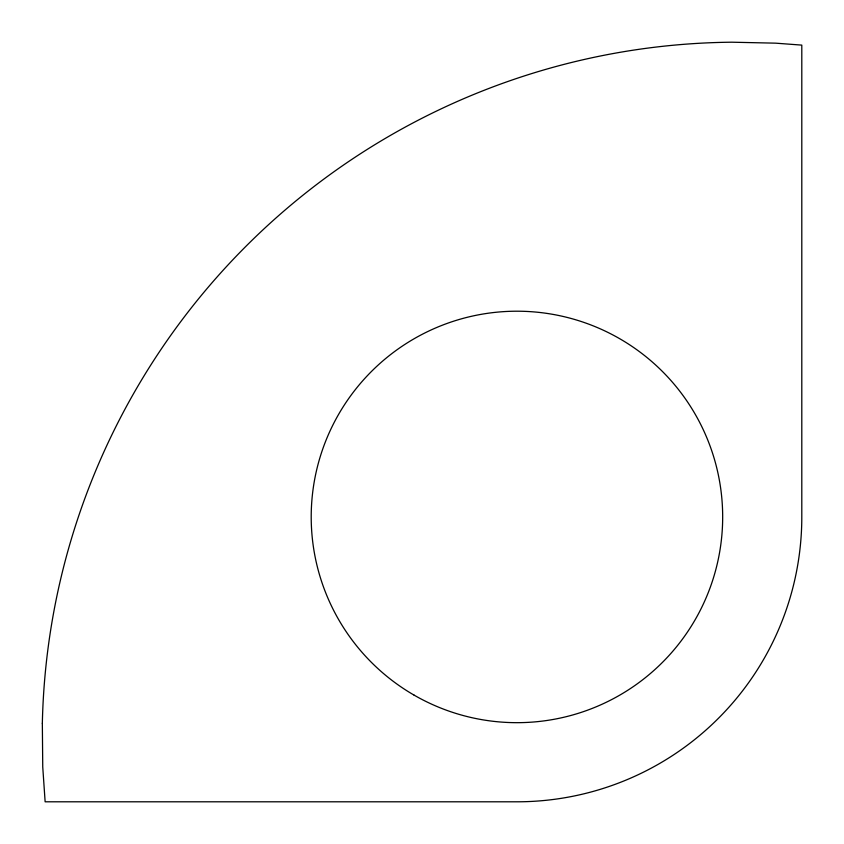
<?xml version="1.0" encoding="UTF-8"?>
<svg xmlns="http://www.w3.org/2000/svg" width="844" height="844" viewBox="0 0 844 844"><rect width="100%" height="100%" fill="white"/><g stroke="black" fill="none" stroke-linecap="round" stroke-linejoin="round"><path stroke-width="1.27" d="M42.337 723.276L42.749 767.027L45.133 801.8L516.939 801.8A284.861 284.861 0 0 0 801.8 516.939L801.8 45.112L775.573 43.16L731.843 42.2A696.332 696.332 0 0 0 42.337 723.276M414.066 695.108A205.736 205.736 0 0 0 722.675 516.939A205.736 205.736 0 0 0 414.066 338.771A205.736 205.736 0 0 0 414.066 695.108"/></g></svg>
